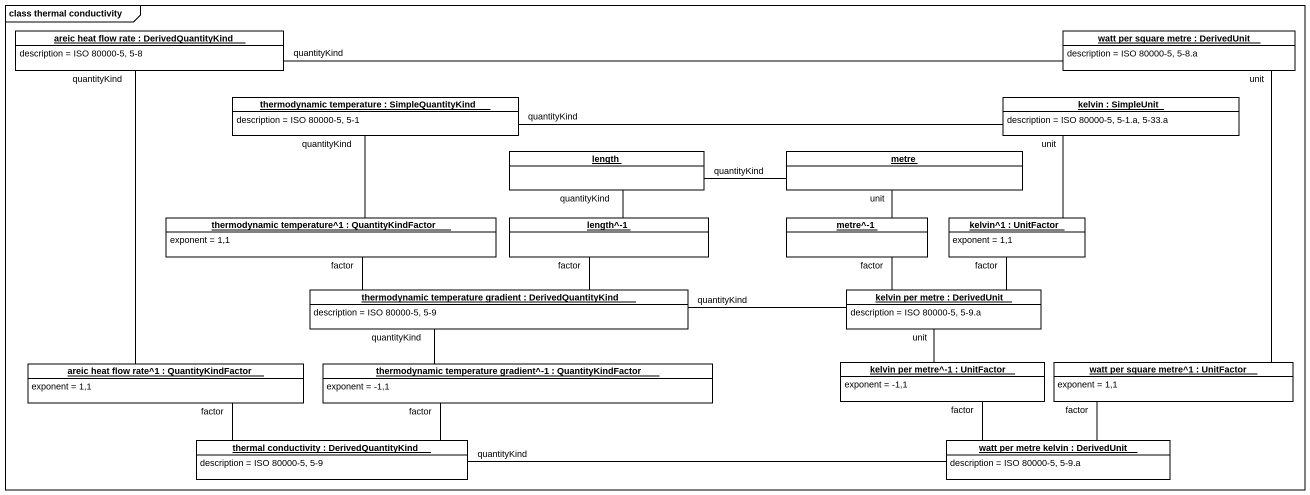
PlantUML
@startuml
mainframe class thermal conductivity
hide circle
hide empty members
object "areic heat flow rate : DerivedQuantityKind" as areic_heat_flow_rate #FFFFFF {
  description = ISO 80000-5, 5-8
}
object "watt per square metre : DerivedUnit" as watt_per_square_metre #FFFFFF {
  description = ISO 80000-5, 5-8.a
}
object "thermodynamic temperature : SimpleQuantityKind" as thermodynamic_temperature #FFFFFF {
  description = ISO 80000-5, 5-1
}
object "kelvin : SimpleUnit" as kelvin #FFFFFF {
  description = ISO 80000-5, 5-1.a, 5-33.a
}
object length #FFFFFF
object metre #FFFFFF
object "thermodynamic temperature^1 : QuantityKindFactor" as thermodynamic_temperature_1 #FFFFFF {
  exponent = 1,1
}
object "length^-1" as length_1 #FFFFFF
object "metre^-1" as metre_1 #FFFFFF
object "kelvin^1 : UnitFactor" as kelvin_1 #FFFFFF {
  exponent = 1,1
}
object "thermodynamic temperature gradient : DerivedQuantityKind" as thermodynamic_temperature_2 #FFFFFF {
  description = ISO 80000-5, 5-9
}
object "kelvin per metre : DerivedUnit" as kelvin_per_metre #FFFFFF {
  description = ISO 80000-5, 5-9.a
}
object "areic heat flow rate^1 : QuantityKindFactor" as areic_heat_flow_rate_1 #FFFFFF {
  exponent = 1,1
}
object "thermodynamic temperature gradient^-1 : QuantityKindFactor" as thermodynamic_temperature_3 #FFFFFF {
  exponent = -1,1
}
object "kelvin per metre^-1 : UnitFactor" as kelvin_per_metre_1 #FFFFFF {
  exponent = -1,1
}
object "watt per square metre^1 : UnitFactor" as watt_per_square_metre_1 #FFFFFF {
  exponent = 1,1
}
object "thermal conductivity : DerivedQuantityKind" as thermal_conductivity #FFFFFF {
  description = ISO 80000-5, 5-9
}
object "watt per metre kelvin : DerivedUnit" as watt_per_metre_kelvin #FFFFFF {
  description = ISO 80000-5, 5-9.a
}
areic_heat_flow_rate -- areic_heat_flow_rate_1 : quantityKind
watt_per_square_metre -left- areic_heat_flow_rate : quantityKind
watt_per_square_metre -- watt_per_square_metre_1 : unit
thermodynamic_temperature -- thermodynamic_temperature_1 : quantityKind
kelvin -left- thermodynamic_temperature : quantityKind
kelvin -- kelvin_1 : unit
length -- length_1 : quantityKind
metre -left- length : quantityKind
metre -- metre_1 : unit
thermodynamic_temperature_1 -right- thermodynamic_temperature_2 : factor
length_1 -- thermodynamic_temperature_2 : factor
metre_1 -- kelvin_per_metre : factor
kelvin_1 -- kelvin_per_metre : factor
thermodynamic_temperature_2 -- thermodynamic_temperature_3 : quantityKind
kelvin_per_metre -left- thermodynamic_temperature_2 : quantityKind
kelvin_per_metre -- kelvin_per_metre_1 : unit
areic_heat_flow_rate_1 -right- thermal_conductivity : factor
thermodynamic_temperature_3 -left- thermal_conductivity : factor
kelvin_per_metre_1 -- watt_per_metre_kelvin : factor
watt_per_square_metre_1 -- watt_per_metre_kelvin : factor
watt_per_metre_kelvin -left- thermal_conductivity : quantityKind
@enduml
